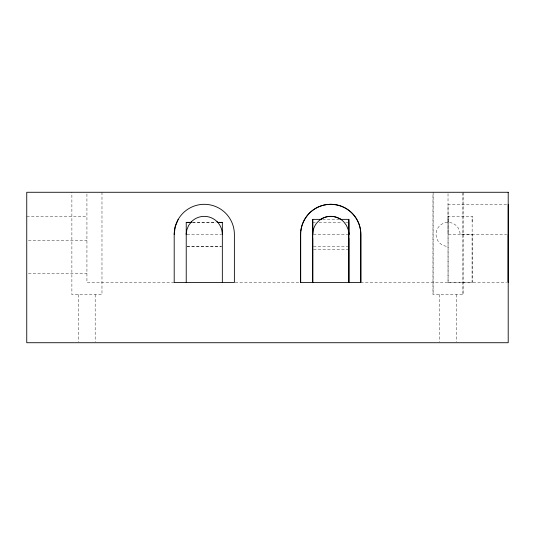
<?xml version="1.0" encoding="UTF-8"?>
<svg xmlns="http://www.w3.org/2000/svg" width="535" height="535" viewBox="0 0 535 535"><rect width="100%" height="100%" fill="white"/><g stroke="black" fill="none" stroke-linecap="round" stroke-linejoin="round"><path stroke-width="0.4" stroke-dasharray="2.67 2.01" d="M448.062 282.547L448.069 216.347L472.144 216.334L472.144 218.755L472.137 282.54L448.042 282.547L448.022 192.272M472.131 221.624L472.144 216.334M448.056 221.63L448.076 218.761M506.558 204.31L448.042 204.31L448.069 234.397L506.578 234.397M26.75 216.347L86.931 216.347M322.625 219.357L338.963 219.357M192.627 222.366L215.946 222.366M312.614 222.366L315.764 222.366M319.007 222.366L342.326 222.366M345.57 222.366L347.937 222.366M192.433 222.573L216.14 222.573M187.056 234.397L221.523 234.397M313.436 234.397L348.031 234.397M28.422 240.416L86.931 240.416M187.056 246.227L221.523 246.227M187.056 246.434L221.523 246.434M313.436 246.434L347.904 246.434M313.563 249.45L348.031 249.444M28.422 273.519L86.931 273.519M174.196 282.547L86.931 282.547L86.931 192.272M235.206 282.547L299.874 282.547M360.757 282.547L506.578 282.547M448.069 216.347L448.069 216.963M472.117 282.54L472.117 234.39L460.093 234.397A12.037 12.037 0 0 0 448.069 222.366A12.037 12.037 0 0 0 436.032 234.397A12.037 12.037 0 0 0 448.069 246.434M463.069 192.272L463.069 294.584L432.976 294.584L432.976 193.108M462.949 193.102L462.949 294.584M456.268 294.584L456.268 341.898M439.777 294.584L439.777 341.898M433.109 192.272L433.096 294.584M101.978 192.272L101.978 294.584L71.884 294.584L71.884 192.272M95.176 294.584L95.176 341.898M78.685 294.584L78.685 341.898"/><path stroke-width="0.8" d="M312.754 238.302L312.741 282.547L312.741 219.363L320.993 219.357L321.769 218.761M348.86 238.296L348.853 282.547L348.847 219.357L340.594 219.357L339.825 218.761M508.25 234.397L508.23 282.547L508.23 204.31M174.196 234.397A30.094 30.094 0 0 1 204.29 204.31A30.094 30.094 0 0 1 234.377 234.397L234.377 282.547L174.196 282.547L174.196 234.397L175.219 226.613L178.229 219.357M191.523 221.63L188.648 225.375L186.849 229.729L186.233 234.397A18.056 18.056 0 0 1 186.3 232.832M190.962 222.366L186.233 222.366L186.233 282.547M217.611 222.366L222.339 222.366L222.339 282.547M186.233 222.573L190.801 222.573M222.339 222.573L217.772 222.573L217.056 221.63M348.847 219.357L348.86 234.397L348.238 229.729L346.433 225.375L343.564 221.63A18.056 18.056 0 0 0 312.741 234.397L312.741 219.363M348.519 232.845L348.726 234.397A18.056 18.056 0 0 0 348.653 232.832M360.757 282.547L360.757 234.397A30.094 30.094 0 0 0 332.242 204.35A30.094 30.094 0 0 0 300.744 231.26M348.726 222.366L348.726 282.547M312.614 222.366L312.614 282.547M300.703 282.547L300.703 234.397A30.094 30.094 0 0 1 330.797 204.31A30.094 30.094 0 0 1 360.891 234.397L360.891 282.547L300.576 282.547L300.576 234.397A30.094 30.094 0 0 1 300.616 232.832M190.46 222.794A18.056 18.056 0 0 1 222.339 234.397M348.7 232.043A18.056 18.056 0 0 1 348.853 234.397M320.318 219.611A18.056 18.056 0 0 1 341.022 219.611M508.203 192.272L26.75 192.272L26.75 342.728L508.203 342.728L508.203 192.272"/></g></svg>
